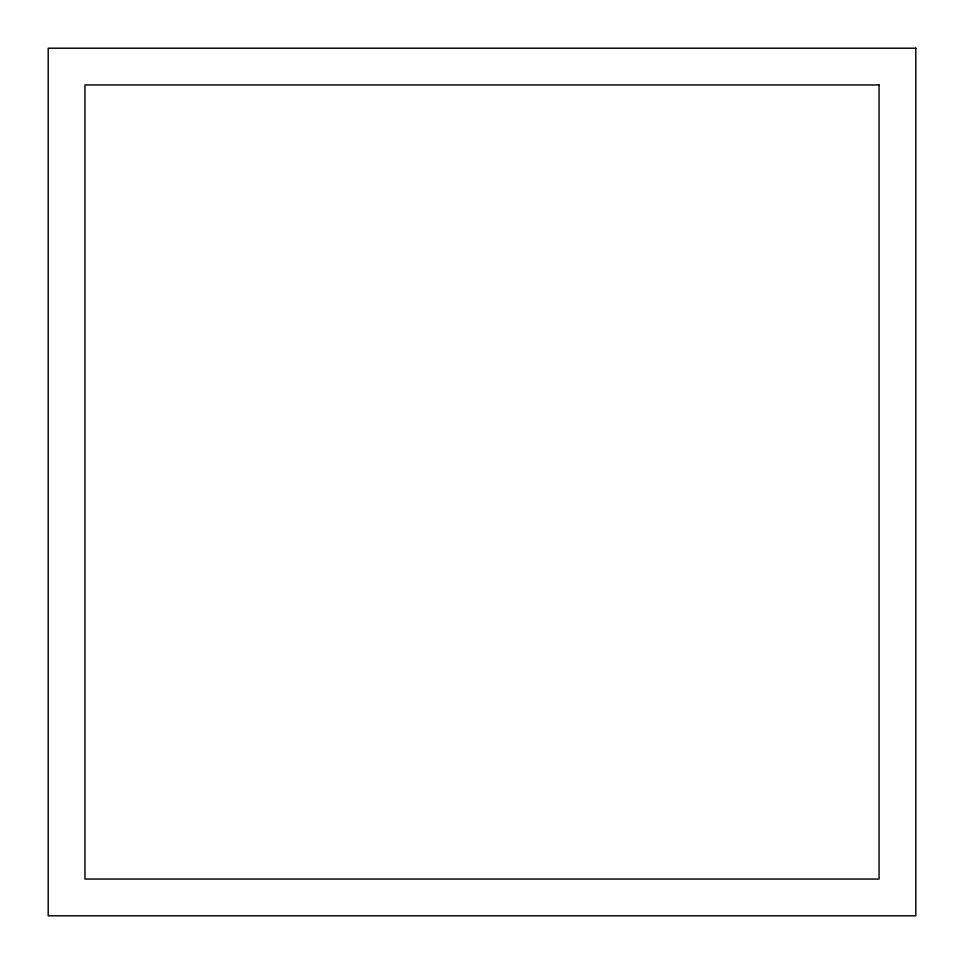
<?xml version="1.0" encoding="UTF-8"?>
<svg xmlns="http://www.w3.org/2000/svg" width="964" height="964" viewBox="0 0 964 964"><rect width="100%" height="100%" fill="white"/><g stroke="black" fill="none" stroke-linecap="round" stroke-linejoin="round"><path stroke-width="1.45" d="M915.8 48.2L48.2 48.2L48.2 915.8L915.8 915.8L915.8 48.2M879.048 84.953L84.953 84.953L84.953 879.048L879.048 879.048L879.048 84.953"/></g></svg>
